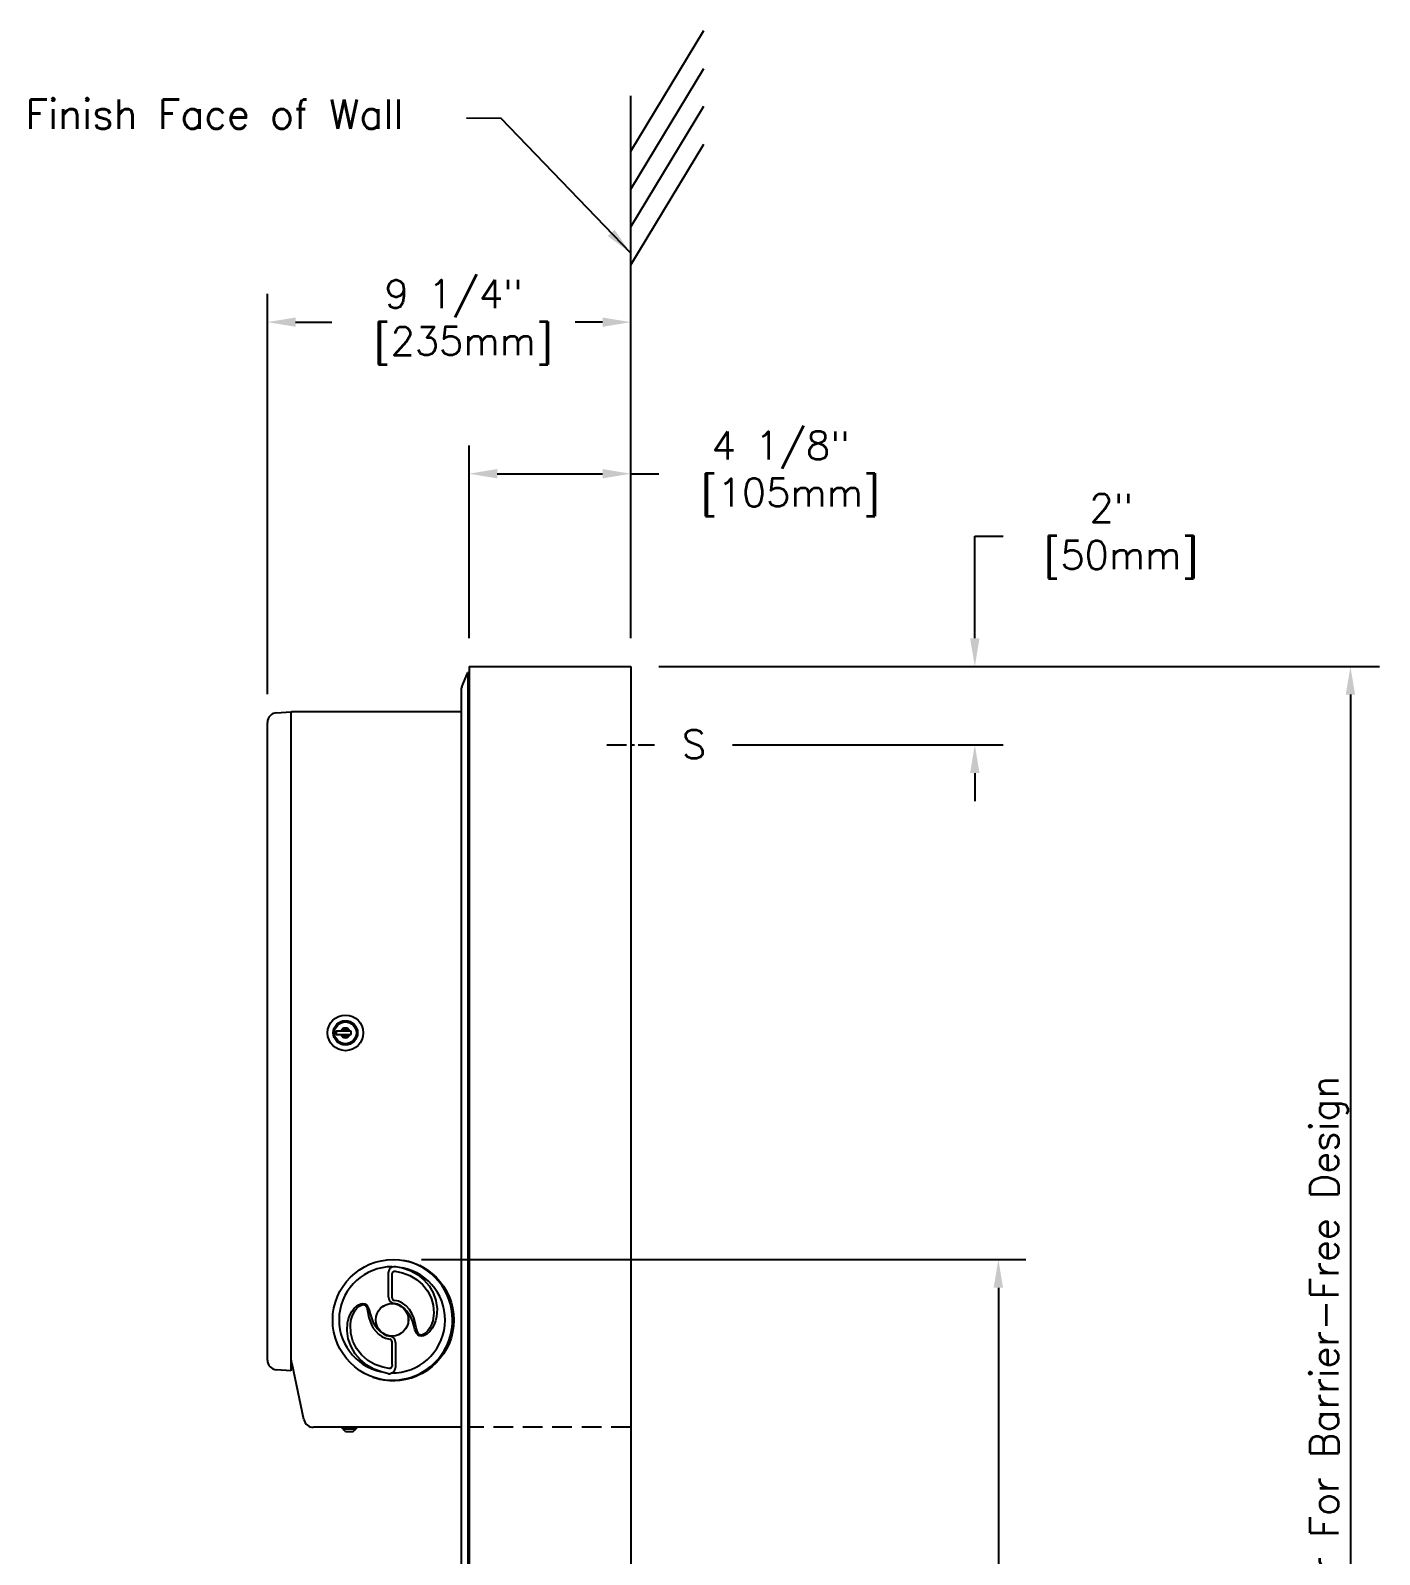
# Model space of a CAD drawing. Extents: x -17.4 to 65.4, y -37 to 56.4.
# Drawn here: x 29.39 to 63.8, y 17.52 to 56.38 of the extents above; entities that cross this region are included whole.
import ezdxf

# ---------------------------------------------------------------- set-up
doc = ezdxf.new("R2010")
doc.units = 0
doc.header["$MEASUREMENT"] = 0
doc.header["$PDSIZE"] = -1
doc.linetypes.add('CENTERX2', pattern=[0.8, 0.5, -0.1, 0.1, -0.1])
doc.linetypes.add('HIDDENX2', pattern=[0.75, 0.5, -0.25])
doc.layers.get('DEFPOINTS').update_dxf_attribs({"linetype": 'CONTINUOUS'})
doc.layers.add('OBJECT', color=4, linetype='CONTINUOUS')
doc.layers.add('OBJECT_DIM', color=1, linetype='CONTINUOUS')
doc.styles.get("Standard").update_dxf_attribs({"font": 'romans.shx'})
doc.dimstyles.get("Standard").update_dxf_attribs({"dimtxt": 0.72, "dimasz": 0.72, "dimexe": 0.72, "dimexo": 0.72, "dimgap": 0.36, "dimtad": 0, "dimtih": 1, "dimtoh": 1, "dimdec": 4, "dimzin": 0, "dimtxsty": 'STANDARD', "dimcen": 0.09, "dimazin": 3, "dimtfac": 1, "dimtdec": 4, "dimtofl": 0, "dimtmove": 0, "dimatfit": 3, "dimtolj": 1, "dimtzin": 0})

# ---------------------------------------------------------------- blocks, each defined once
blk = doc.blocks.new('*D5')
at = {"layer": 'DEFPOINTS', "color": 0, "linetype": 'CONTINUOUS'}
for p in [(44.697, 45.081), (40.572, 40.166), (44.697, 40.166)]:
    blk.add_point(p, dxfattribs=at)
at = {"layer": 'OBJECT_DIM', "color": 0, "linetype": 'CONTINUOUS'}
for p, q in [((40.572, 40.886), (40.572, 45.801)), ((44.697, 40.886), (44.697, 45.801)), ((41.292, 45.081), (43.977, 45.081)), ((44.697, 45.081), (45.417, 45.081))]:
    blk.add_line(p, q, dxfattribs=at)
for points in [[(41.292, 45.201), (41.292, 44.961), (40.572, 45.081)], [(43.977, 45.201), (43.977, 44.961), (44.697, 45.081)]]:
    blk.add_solid(points, dxfattribs=at)
at = {"layer": 'OBJECT_DIM', "color": 0, "linetype": 'CONTINUOUS', "insert": (48.52, 45.081), "char_height": 0.72, "attachment_point": 5}
blk.add_mtext('\\A1;4 1/8"\\P [105mm]', dxfattribs=at)
blk = doc.blocks.new('*D6')
at = {"layer": 'DEFPOINTS', "color": 0, "linetype": 'CONTINUOUS'}
for p in [(35.431, 48.946), (44.697, 40.166), (35.431, 38.737)]:
    blk.add_point(p, dxfattribs=at)
at = {"layer": 'OBJECT_DIM', "color": 0, "linetype": 'CONTINUOUS'}
for p, q in [((35.431, 39.457), (35.431, 49.666)), ((44.697, 40.886), (44.697, 49.666)), ((36.151, 48.946), (37.075, 48.946)), ((43.977, 48.946), (43.28, 48.946))]:
    blk.add_line(p, q, dxfattribs=at)
for points in [[(36.151, 49.066), (36.151, 48.826), (35.431, 48.946)], [(43.977, 49.066), (43.977, 48.826), (44.697, 48.946)]]:
    blk.add_solid(points, dxfattribs=at)
at = {"layer": 'OBJECT_DIM', "color": 0, "linetype": 'CONTINUOUS', "insert": (40.178, 48.946), "char_height": 0.72, "attachment_point": 5}
blk.add_mtext('\\A1;9 1/4"\\P [235mm]', dxfattribs=at)
blk = doc.blocks.new('*D13')
at = {"layer": 'DEFPOINTS', "color": 0, "linetype": 'CONTINUOUS'}
for p in [(44.697, 40.166), (46.574, 38.166), (53.473, 38.166)]:
    blk.add_point(p, dxfattribs=at)
at = {"layer": 'OBJECT_DIM', "color": 0, "linetype": 'CONTINUOUS'}
for p, q in [((53.473, 40.886), (53.473, 43.488)), ((53.473, 43.488), (54.193, 43.488)), ((45.417, 40.166), (54.193, 40.166)), ((47.294, 38.166), (54.193, 38.166)), ((53.473, 37.446), (53.473, 36.726))]:
    blk.add_line(p, q, dxfattribs=at)
for points in [[(53.353, 40.886), (53.593, 40.886), (53.473, 40.166)], [(53.353, 37.446), (53.593, 37.446), (53.473, 38.166)]]:
    blk.add_solid(points, dxfattribs=at)
at = {"layer": 'OBJECT_DIM', "color": 0, "linetype": 'CONTINUOUS', "insert": (56.953, 43.488), "char_height": 0.72, "attachment_point": 5}
blk.add_mtext('\\A1;2"\\P [50mm]', dxfattribs=at)

msp = doc.modelspace()

# ---------------------------------------------------------------- linework, layer by layer
at = {"layer": 'OBJECT', "linetype": 'CONTINUOUS'}
for p, q in [((40.57225, 40.16619), (40.57225, -16.14581)), ((40.57225, 40.16619), (44.69725, 40.16619)), ((44.69725, 40.16619), (44.69725, -16.14581)), ((40.38966, 39.64833), (40.54276, 40.01119)), ((40.54276, 39.92769), (40.54276, 40.01119)), ((40.54276, 40.01119), (40.54276, 40.01119)), ((40.57225, 39.99927), (40.54276, 40.01119)), ((40.54276, 40.01119), (40.54276, 40.01119)), ((40.54276, 39.92769), (40.54278, 39.91794)), ((40.54278, 39.91794), (40.54276, 39.91462)), ((40.54276, 39.91462), (40.54276, -15.89423)), ((40.57225, 39.99927), (40.57225, 39.91794)), ((40.38475, 39.55126), (40.38475, 39.62406)), ((40.38475, -15.53087), (40.38475, 39.55126)), ((35.66306, 38.986), (36.0305, 39.01169)), ((36.0305, 39.01169), (36.0305, 38.7623)), ((40.38475, 39.01169), (36.0705, 39.01169)), ((35.4305, 22.47678), (35.4305, 38.73661)), ((36.0305, 38.7623), (36.0305, 22.45108)), ((37.1805, 30.86269), (37.1805, 30.78069)), ((37.30459, 30.86269), (37.1805, 30.86269)), ((37.1805, 30.78069), (37.30459, 30.78069)), ((37.34317, 30.86269), (37.30459, 30.86269)), ((37.30459, 30.78069), (37.34317, 30.78069)), ((37.49784, 30.86269), (37.34317, 30.86269)), ((37.34317, 30.78069), (37.49784, 30.78069)), ((37.53642, 30.86269), (37.49784, 30.86269)), ((37.49784, 30.78069), (37.53642, 30.78069)), ((37.5705, 30.86269), (37.53642, 30.86269)), ((37.53642, 30.78069), (37.5705, 30.78069)), ((37.5705, 30.78069), (37.5705, 30.86269)), ((38.61015, 24.85151), (38.62273, 24.85643)), ((38.61015, 23.93423), (38.66066, 23.91992)), ((38.61174, 24.06285), (38.61174, 24.06285)), ((38.64857, 24.00392), (38.66917, 23.99808)), ((38.66917, 23.99808), (38.66917, 23.99808)), ((38.55113, 23.00874), (38.54945, 23.00705)), ((38.60856, 22.94396), (38.60712, 22.94267)), ((36.0305, 22.20169), (35.66306, 22.22739)), ((36.0305, 22.45108), (36.0305, 22.20169)), ((36.04269, 22.46124), (36.03888, 22.47919)), ((36.04425, 22.45392), (36.04269, 22.46124)), ((36.05747, 22.3917), (36.04425, 22.45392)), ((36.05968, 22.38132), (36.05747, 22.3917)), ((36.36185, 20.95972), (36.05968, 22.38132)), ((38.52134, 22.12781), (38.34079, 22.17741)), ((38.53541, 22.26447), (38.37083, 22.29382)), ((40.38475, 20.76169), (36.60639, 20.76169)), ((37.32504, 20.75518), (37.32636, 20.7597)), ((37.34904, 20.75518), (37.32504, 20.75518)), ((37.32504, 20.75518), (37.32587, 20.73356)), ((37.36054, 20.73869), (37.32587, 20.73356)), ((37.32636, 20.7597), (37.32738, 20.76165)), ((37.32636, 20.7597), (37.35007, 20.7597)), ((37.3279, 20.76169), (37.3279, 20.76169)), ((37.34676, 20.74521), (37.35052, 20.76169)), ((37.34676, 20.74521), (37.36054, 20.73869)), ((37.35936, 20.76169), (37.36054, 20.73869)), ((37.36054, 20.76169), (37.36054, 20.73869)), ((37.36054, 20.73869), (37.3618, 20.72369)), ((37.36054, 20.73869), (37.37937, 20.73869)), ((37.36054, 20.73869), (37.36054, 20.73869)), ((37.3618, 20.72369), (37.6738, 20.72369)), ((37.3618, 20.72369), (37.61571, 20.72369)), ((37.38535, 20.7597), (37.37937, 20.76165)), ((37.37937, 20.76165), (37.37937, 20.73869)), ((37.38041, 20.73809), (37.38535, 20.7597)), ((37.38822, 20.73356), (37.38041, 20.73809)), ((37.39316, 20.75518), (37.38535, 20.7597)), ((37.42953, 20.7597), (37.38535, 20.7597)), ((37.39316, 20.75518), (37.38822, 20.73356)), ((37.4182, 20.73869), (37.38822, 20.73356)), ((37.43734, 20.75518), (37.39316, 20.75518)), ((37.4771, 20.73869), (37.4182, 20.73869)), ((37.42355, 20.76165), (37.42953, 20.7597)), ((37.42953, 20.7597), (37.43734, 20.75518)), ((37.43734, 20.75518), (37.43357, 20.73869)), ((37.4358, 20.65169), (37.56927, 20.65169)), ((37.46079, 20.74521), (37.46676, 20.76169)), ((37.46079, 20.74521), (37.4771, 20.73869)), ((37.48076, 20.76169), (37.4771, 20.73869)), ((37.4771, 20.73869), (37.48263, 20.73869)), ((37.48263, 20.76169), (37.48263, 20.73869)), ((37.48263, 20.73869), (37.51246, 20.73869)), ((37.51246, 20.76165), (37.51246, 20.73869)), ((37.52192, 20.7597), (37.51246, 20.76165)), ((37.5141, 20.73809), (37.52192, 20.7597)), ((37.52647, 20.73356), (37.5141, 20.73809)), ((37.51851, 20.76165), (37.52798, 20.7597)), ((37.53429, 20.75518), (37.52192, 20.7597)), ((37.52192, 20.7597), (37.52798, 20.7597)), ((37.53429, 20.75518), (37.52647, 20.73356)), ((37.53468, 20.73869), (37.52647, 20.73356)), ((37.52798, 20.7597), (37.54035, 20.75518)), ((37.54035, 20.75518), (37.53429, 20.75518)), ((37.54035, 20.75518), (37.53468, 20.73869)), ((37.60506, 20.73869), (37.53468, 20.73869)), ((37.56927, 20.65169), (37.5998, 20.65169)), ((37.5726, 20.74521), (37.57727, 20.76169)), ((37.5726, 20.74521), (37.60506, 20.73869)), ((37.58229, 20.74068), (37.5726, 20.74521)), ((37.58229, 20.74068), (37.6179, 20.74068)), ((37.59107, 20.73869), (37.59107, 20.73869)), ((37.60506, 20.73869), (37.61289, 20.76169)), ((37.60506, 20.73869), (37.6179, 20.74068)), ((37.62669, 20.73869), (37.60506, 20.73869)), ((37.61571, 20.72369), (37.6738, 20.72369)), ((37.62386, 20.76169), (37.6179, 20.74068)), ((37.62669, 20.76169), (37.62669, 20.73869)), ((37.62669, 20.73869), (37.62696, 20.73869)), ((37.62687, 20.76169), (37.62696, 20.73869)), ((37.62696, 20.73869), (37.62696, 20.76169)), ((37.62696, 20.73869), (37.64867, 20.73869)), ((37.62696, 20.73869), (37.62696, 20.73869)), ((37.62696, 20.73869), (37.64996, 20.73809)), ((37.63665, 20.73356), (37.66145, 20.73869)), ((37.64867, 20.76165), (37.64867, 20.73869)), ((37.65609, 20.7597), (37.64867, 20.76165)), ((37.64996, 20.73809), (37.65609, 20.7597)), ((37.66145, 20.73869), (37.64996, 20.73809)), ((37.66577, 20.75518), (37.65609, 20.7597)), ((37.66577, 20.75518), (37.66145, 20.73869)), ((37.67094, 20.73869), (37.66145, 20.73869)), ((37.66145, 20.73869), (37.70503, 20.73869)), ((37.70503, 20.73869), (37.66145, 20.73869)), ((37.6738, 20.72369), (37.67094, 20.73869)), ((37.70503, 20.73869), (37.67094, 20.73869)), ((37.67094, 20.73869), (37.70841, 20.73809)), ((37.67094, 20.73869), (37.67094, 20.73869)), ((37.67094, 20.73869), (37.70841, 20.73809)), ((37.70503, 20.73869), (37.70332, 20.76169)), ((37.70483, 20.76169), (37.70503, 20.73869)), ((37.70503, 20.76169), (37.70503, 20.73869)), ((37.70503, 20.73869), (37.70503, 20.73869)), ((37.70503, 20.73869), (37.70503, 20.73869)), ((37.70503, 20.73869), (37.70823, 20.73869)), ((37.70823, 20.76165), (37.70823, 20.73869)), ((37.70924, 20.7597), (37.70823, 20.76165)), ((37.70841, 20.73809), (37.70924, 20.7597)), ((37.71057, 20.75518), (37.70841, 20.73809)), ((37.70841, 20.73809), (37.70841, 20.73809)), ((37.71057, 20.75518), (37.70924, 20.7597))]:
    msp.add_line(p, q, dxfattribs=at)
at = {"layer": 'OBJECT', "linetype": 'CENTERX2'}
msp.add_line((44.08919, 38.16619), (45.30532, 38.16619), dxfattribs=at)
at = {"layer": 'OBJECT', "linetype": 'HIDDENX2'}
msp.add_line((44.69725, 20.76169), (40.57225, 20.76169), dxfattribs=at)
at = {"layer": 'OBJECT', "linetype": 'CONTINUOUS', "flags": 128}
for points in [[(38.51929, 24.07815), (38.51933, 24.4024), (38.51938, 24.71764)], [(38.61015, 24.85649), (38.61644, 24.85648), (38.62273, 24.85643)], [(38.61174, 24.06285), (38.61177, 24.37847), (38.61182, 24.68534)], [(38.62273, 24.85643), (38.66006, 24.86232), (38.69728, 24.85974)], [(38.64899, 24.73785), (38.66649, 24.74255), (38.68482, 24.74261)], [(38.68485, 24.74263), (38.87963, 24.70484), (39.06524, 24.63409), (39.23594, 24.53199), (39.38602, 24.40111), (39.51006, 24.24498), (39.6029, 24.06817), (39.65971, 23.87649), (39.67612, 23.67705), (39.64801, 23.47892), (39.61601, 23.38413), (39.5713, 23.29502), (39.51323, 23.21496), (39.44117, 23.15015), (39.40002, 23.12743), (39.35655, 23.11566), (39.33488, 23.11568), (39.31427, 23.12055), (39.29571, 23.13065), (39.27986, 23.14541), (39.25657, 23.18505), (39.22696, 23.30072), (39.20246, 23.42735), (39.16567, 23.55661), (39.11809, 23.66494), (39.05312, 23.76637), (38.9705, 23.85609), (38.87198, 23.92944)], [(38.6973, 24.85973), (38.7889, 24.84799), (38.87953, 24.8294)], [(38.87953, 24.8294), (39.07495, 24.75863), (39.25582, 24.65616), (39.41655, 24.52444), (39.5519, 24.36684), (39.65684, 24.18765), (39.72671, 23.99226), (39.75726, 23.78717), (39.74461, 23.58045), (39.72093, 23.47958), (39.68505, 23.38248), (39.63645, 23.29125), (39.57447, 23.20878), (39.49827, 23.13978), (39.40728, 23.09383), (39.3572, 23.08589), (39.30755, 23.09403), (39.26487, 23.12058), (39.23337, 23.16038), (39.19394, 23.25511), (39.16566, 23.35467), (39.13571, 23.45401), (39.098, 23.5508), (39.04946, 23.64269), (38.98871, 23.72704), (38.91571, 23.80106), (38.83153, 23.86208)], [(38.34077, 22.17741), (38.1453, 22.24823), (37.96447, 22.35067), (37.80373, 22.48238), (37.66838, 22.64), (37.56346, 22.81916), (37.49359, 23.01453), (37.46303, 23.21958), (37.47568, 23.42633), (37.49935, 23.52719), (37.53522, 23.62428), (37.58382, 23.71553), (37.6458, 23.798), (37.722, 23.86702), (37.81307, 23.91304), (37.86307, 23.92093), (37.91272, 23.91279), (37.9554, 23.88626), (37.98692, 23.84647), (38.02637, 23.75176), (38.05463, 23.65218), (38.08458, 23.55283), (38.12228, 23.45604), (38.17082, 23.36415), (38.23158, 23.27979), (38.3046, 23.20578), (38.38877, 23.14474)], [(37.58965, 23.58432), (37.66311, 23.73415), (37.7139, 23.79945), (37.77458, 23.85353), (37.84456, 23.88771), (37.88109, 23.89152), (37.89871, 23.88863), (37.91514, 23.88212), (37.94257, 23.85884), (37.96209, 23.82559), (37.98579, 23.74486), (38.02133, 23.56423), (38.08352, 23.37955), (38.13151, 23.29149), (38.19202, 23.2099), (38.26475, 23.13766), (38.34832, 23.07738)], [(38.83153, 23.86208), (38.74923, 23.90027), (38.66066, 23.91992)], [(38.87198, 23.92944), (38.7752, 23.97544), (38.67084, 23.99977)], [(38.37081, 22.29382), (38.17312, 22.36418), (37.99148, 22.4697), (37.83255, 22.60752), (37.70277, 22.77344), (37.60821, 22.96199), (37.55447, 23.16624), (37.54669, 23.37751), (37.56153, 23.48234), (37.58965, 23.58432)], [(38.34832, 23.07738), (38.4451, 23.03138), (38.54945, 23.00705)], [(38.34832, 23.07738), (38.44597, 23.03206), (38.55113, 23.00874)], [(38.38877, 23.14474), (38.46958, 23.10707), (38.55964, 23.0869)], [(38.60712, 22.94267), (38.60601, 22.95442), (38.60279, 22.96577), (38.59758, 22.97636), (38.59053, 22.98583), (38.58189, 22.99387), (38.57194, 23.00021), (38.56101, 23.00466), (38.54945, 23.00705)], [(38.70101, 22.92866), (38.70097, 22.60442), (38.70092, 22.28917)], [(38.56616, 22.26706), (38.55102, 22.26414), (38.53543, 22.26449)], [(37.38041, 20.73809), (37.38015, 20.73823), (37.37989, 20.73835), (37.37962, 20.73846), (37.37935, 20.73854), (37.37908, 20.73861), (37.37881, 20.73866), (37.37854, 20.73868), (37.37826, 20.73869)], [(37.5141, 20.73809), (37.51369, 20.73823), (37.51328, 20.73835), (37.51285, 20.73846), (37.51243, 20.73854), (37.512, 20.73861), (37.51157, 20.73866), (37.51114, 20.73868), (37.5107, 20.73869)], [(37.59107, 20.73869), (37.58995, 20.73872), (37.58883, 20.73882), (37.58772, 20.73898), (37.58661, 20.73919), (37.58551, 20.73948), (37.58442, 20.73982), (37.58335, 20.74022), (37.58229, 20.74068)], [(37.6179, 20.74068), (37.61896, 20.74022), (37.62004, 20.73982), (37.62113, 20.73948), (37.62223, 20.73919), (37.62334, 20.73898), (37.62445, 20.73882), (37.62557, 20.73872), (37.62669, 20.73869)], [(37.64996, 20.73809), (37.64964, 20.73823), (37.64931, 20.73835), (37.64899, 20.73846), (37.64865, 20.73854), (37.64832, 20.73861), (37.64798, 20.73866), (37.64764, 20.73868), (37.6473, 20.73869)], [(37.70841, 20.73809), (37.70836, 20.73823), (37.70832, 20.73835), (37.70827, 20.73846), (37.70823, 20.73854), (37.70818, 20.73861), (37.70813, 20.73866), (37.70809, 20.73868), (37.70804, 20.73869)]]:
    msp.add_lwpolyline(points, dxfattribs=at)
at = {"layer": 'OBJECT', "linetype": 'CONTINUOUS'}
for centre, radius in [((37.4205, 30.82169), 0.455), ((37.4205, 30.82169), 0.4548), ((37.4205, 30.82169), 0.31), ((37.4205, 30.82169), 0.28), ((38.63975, 23.49569), 1.545), ((38.61015, 23.50341), 0.41479), ((38.61015, 23.50341), 0.41439)]:
    msp.add_circle(centre, radius, dxfattribs=at)
for centre, radius, start, end in [((40.44725, 39.62406), 0.0625, 157.151267, 180), ((41.20253, 39.96944), 0.66109, 176.379398, 183.620602), ((35.6805, 38.73661), 0.25, 94, 180), ((36.0705, 38.97169), 0.04, 138.590371, 179.98974), ((36.0705, 38.97169), 0.04, 90, 138.590367), ((37.4205, 30.82169), 0.12296, 19.478581, 160.521419), ((37.4205, 30.82169), 0.12296, 199.478581, 340.521419), ((37.4205, 30.82169), 0.08753, 27.930787, 152.069213), ((37.4205, 30.82169), 0.08753, 207.930787, 332.069213), ((38.61015, 23.50341), 1.5513, 267.829528, 62.957499), ((38.61015, 23.50341), 1.54263, 0, 79.262376), ((38.61015, 23.50341), 1.35308, 90, 258.51633), ((38.66671, 24.71545), 0.14734, 112.573264, 179.15546), ((38.61015, 23.50341), 1.35308, 269.467326, 78.516329), ((38.66983, 24.68368), 0.05803, 111.043393, 178.355175), ((38.61015, 23.50341), 1.555, 275.005848, 55.781179), ((38.61015, 23.50341), 1.555, 284.61245, 55.781182), ((38.67837, 24.07794), 0.15908, 179.922735, 244.605035), ((38.6765, 24.06236), 0.06476, 179.558049, 244.455046), ((38.61015, 23.50341), 1.54263, 251.524635, 0), ((38.54397, 22.94454), 0.06459, 359.482166, 83.639), ((38.5421, 22.92897), 0.15891, 359.89027, 83.663926), ((48.07014, 22.65273), 9.46746, 178.24506, 182.005067), ((35.6805, 22.47678), 0.25, 180, 266), ((38.54982, 22.32343), 0.05869, 286.170473, 358.087321), ((38.55245, 22.29185), 0.14849, 287.688351, 358.97358), ((38.53629, 22.21745), 0.09084, 260.543572, 312.415067), ((39.02515, 21.91162), 0.09, 104.61245, 121.791126), ((36.60639, 21.01169), 0.25, 192, 270), ((37.5178, 20.81), 0.17828, 208.953156, 242.616493), ((37.5178, 20.81), 0.17828, 297.383507, 331.046844)]:
    msp.add_arc(centre, radius, start, end, dxfattribs=at)
at = {"layer": 'OBJECT_DIM', "linetype": 'CONTINUOUS'}
for p, q in [((44.69725, 53.3066), (46.56075, 56.38423)), ((44.69725, 52.34125), (46.56075, 55.41888)), ((44.69725, 42.4182), (44.69725, 54.72052)), ((44.69725, 51.37591), (46.56075, 54.45354)), ((44.69725, 50.41056), (46.56075, 53.48819)), ((46.10942, 40.16619), (63.79502, 40.16619)), ((63.05259, 39.44619), (63.05259, -12.19666)), ((39.35975, 25.04069), (54.77144, 25.04069)), ((54.07381, 24.32069), (54.07381, -13.46531))]:
    msp.add_line(p, q, dxfattribs=at)
for points in [[(62.93259, 39.44619), (63.17259, 39.44619), (63.05259, 40.16619)], [(53.95381, 24.32069), (54.19381, 24.32069), (54.07381, 25.04069)]]:
    msp.add_solid(points, dxfattribs=at)

# ---------------------------------------------------------------- texts
at = {"layer": 'OBJECT_DIM', "linetype": 'CONTINUOUS', "insert": (29.25873, 54.62644), "char_height": 0.75, "width": 12.1652174, "attachment_point": 1}
msp.add_mtext('Finish Face of Wall', dxfattribs=at)
at = {"layer": 'OBJECT_DIM', "linetype": 'CONTINUOUS', "insert": (46.31148, 38.17966), "char_height": 0.72, "attachment_point": 5}
msp.add_mtext('S', dxfattribs=at)
at = {"layer": 'OBJECT_DIM', "linetype": 'CONTINUOUS', "insert": (62.51009, 13.54916), "char_height": 0.72, "attachment_point": 5, "rotation": 90}
msp.add_mtext('Recommended Nounting Height Off Floor For Barrier-Free Design', dxfattribs=at)

# ---------------------------------------------------------------- dimensions: what is measured, and where the dimension line sits
at = {"layer": 'OBJECT_DIM', "linetype": 'CONTINUOUS'}
for base, p1, p2, picture, middle in [((35.4305032837, 48.9461802769), (44.697253284, 40.1661934243), (35.4305032837, 38.7366085613), '*D6', (40.177532151, 48.9461802769)), ((44.69725, 45.08067), (40.57225, 40.16619), (44.69725, 40.16619), '*D5', (48.52011, 45.08067))]:
    dim = msp.add_linear_dim(base=base, p1=p1, p2=p2, dimstyle='STANDARD', override={"dimpost": '"\\X'}, dxfattribs=at)
    dim.commit()
    dim.dimension.update_dxf_attribs({"geometry": picture, "text_midpoint": middle, "dimtype": 160})
dim = msp.add_linear_dim(base=(53.47325, 38.16619), p1=(44.69725, 40.16619), p2=(46.57389, 38.16619), angle=90, dimstyle='STANDARD', override={"dimpost": '"\\X'}, dxfattribs=at)
dim.commit()
dim.dimension.update_dxf_attribs({"geometry": '*D13', "text_midpoint": (56.95325, 43.48754), "dimtype": 160})

# ---------------------------------------------------------------- leaders
msp.add_leader([(44.69725, 50.70435), (41.39295, 54.14002), (40.50868, 54.14601)], dimstyle='STANDARD', override={"dimgap": 0.36, "dimtad": 0}, dxfattribs=at)

doc.saveas('drawing.dxf')
